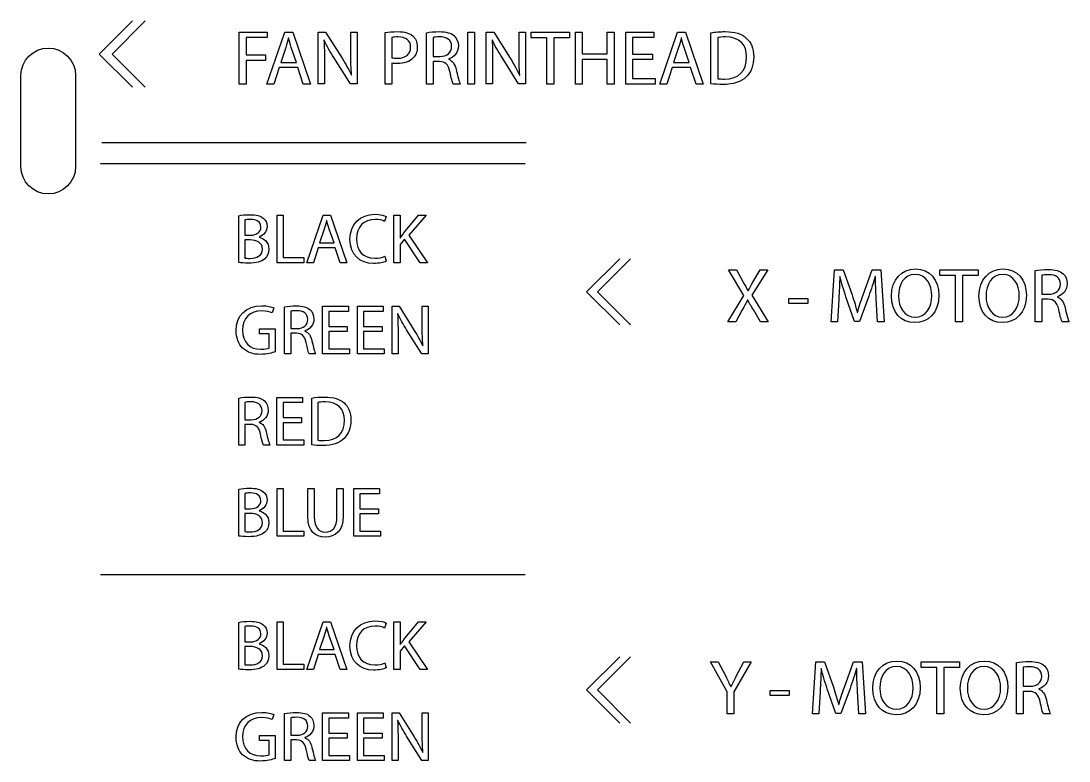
# Model space of a CAD drawing. Header units: millimetres. Extents: x -127 to 1881, y -61 to 1624.
# Drawn here: x 444.8 to 502.5, y 1005.6 to 1046.3 of the extents above; entities that cross this region are included whole.
import ezdxf

# ---------------------------------------------------------------- set-up
doc = ezdxf.new("R2010")
doc.units = ezdxf.units.MM
doc.layers.get('0').update_dxf_attribs({"linetype": 'CONTINUOUS', "true_color": 0xffffff})

msp = doc.modelspace()

# ---------------------------------------------------------------- linework, layer by layer
at = {"color": 7, "true_color": 0xffffff}
for points in [[(450.948, 1042.635), (449.126, 1044.458), (450.948, 1046.28)], [(451.652, 1042.635), (449.829, 1044.458), (451.652, 1046.28)], [(456.827, 1045.673), (458.368, 1045.673), (458.368, 1045.363), (457.2, 1045.363), (457.2, 1044.412), (458.278, 1044.412), (458.278, 1044.107), (457.2, 1044.107), (457.2, 1042.812), (456.827, 1042.812), (456.827, 1045.673), (456.827, 1045.673)], [(459.031, 1043.712), (458.734, 1042.812), (458.352, 1042.812), (459.328, 1045.673), (459.769, 1045.673), (460.746, 1042.812), (460.351, 1042.812), (460.045, 1043.712), (459.031, 1043.712), (459.031, 1043.712)], [(461.167, 1042.812), (461.167, 1045.673), (461.575, 1045.673), (462.487, 1044.226)], [(462.967, 1044.476), (462.967, 1045.673), (463.315, 1045.673), (463.315, 1042.813), (462.942, 1042.813), (462.033, 1044.264)], [(465.231, 1043.958), (465.231, 1042.812), (464.862, 1042.812), (464.862, 1045.639), (464.862, 1045.639)], [(467.839, 1044.051), (467.491, 1044.051), (467.491, 1042.812), (467.122, 1042.812), (467.122, 1045.635), (467.122, 1045.635)], [(469.402, 1045.673), (469.776, 1045.673), (469.776, 1042.812), (469.402, 1042.812), (469.402, 1045.673), (469.402, 1045.673)], [(470.421, 1042.812), (470.421, 1045.673), (470.828, 1045.673), (471.741, 1044.226)], [(472.221, 1044.476), (472.221, 1045.673), (472.569, 1045.673), (472.569, 1042.813), (472.195, 1042.813), (471.287, 1044.264)], [(473.759, 1045.359), (472.889, 1045.359), (472.889, 1045.673), (475.007, 1045.673), (475.007, 1045.359), (474.132, 1045.359), (474.132, 1042.812), (473.759, 1042.812), (473.759, 1045.359), (473.759, 1045.359)], [(475.696, 1045.673), (475.696, 1044.476), (477.079, 1044.476), (477.079, 1045.673), (477.453, 1045.673), (477.453, 1042.812), (477.079, 1042.812), (477.079, 1044.153), (475.696, 1044.153), (475.696, 1042.812), (475.322, 1042.812), (475.322, 1045.673), (475.696, 1045.673), (475.696, 1045.673)], [(479.572, 1044.153), (478.465, 1044.153), (478.465, 1043.122), (479.704, 1043.122), (479.704, 1042.812), (478.091, 1042.812), (478.091, 1045.673), (479.64, 1045.673), (479.64, 1045.363), (478.465, 1045.363), (478.465, 1044.459), (479.572, 1044.459), (479.572, 1044.153), (479.572, 1044.153)], [(480.647, 1043.712), (480.35, 1042.812), (479.968, 1042.812), (480.944, 1045.673), (481.386, 1045.673), (482.362, 1042.812), (481.967, 1042.812), (481.661, 1043.712), (480.647, 1043.712), (480.647, 1043.712)], [(482.783, 1042.821), (482.783, 1045.631), (482.783, 1045.631)], [(459.541, 1045.346), (459.532, 1045.346)], [(461.503, 1045.219), (461.49, 1045.215)], [(465.231, 1045.372), (465.231, 1044.26), (465.231, 1044.26)], [(467.491, 1045.376), (467.491, 1044.332), (467.491, 1044.332)], [(470.757, 1045.219), (470.744, 1045.215)], [(481.157, 1045.346), (481.148, 1045.346)], [(483.153, 1045.363), (483.153, 1043.101), (483.153, 1043.101)], [(459.388, 1044.829), (459.107, 1044.001), (459.973, 1044.001), (459.973, 1044.001)], [(459.973, 1044.001), (459.689, 1044.824)], [(481.004, 1044.829), (480.724, 1044.001), (481.589, 1044.001), (481.589, 1044.001)], [(481.589, 1044.001), (481.305, 1044.824)], [(461.515, 1044.035), (461.515, 1042.813), (461.167, 1042.813), (461.167, 1042.812)], [(467.491, 1044.332), (467.869, 1044.332)], [(468.348, 1044.187), (468.348, 1044.175)], [(470.769, 1044.035), (470.769, 1042.813), (470.421, 1042.813), (470.421, 1042.812)], [(444.817, 1038.266), (444.817, 1043.283)], [(447.826, 1043.283), (447.826, 1038.266), (447.826, 1038.266)], [(462.997, 1043.296), (463.009, 1043.3)], [(472.251, 1043.296), (472.263, 1043.3)], [(468.985, 1042.812), (468.603, 1042.812)], [(449.261, 1039.6), (472.618, 1039.6)], [(449.193, 1038.436), (472.551, 1038.436)], [(456.804, 1032.987), (456.804, 1035.564), (456.804, 1035.564)], [(457.143, 1035.339), (457.143, 1034.49), (457.143, 1034.49)], [(458.911, 1035.604), (459.253, 1035.604), (459.253, 1033.264), (460.375, 1033.264), (460.375, 1032.979), (458.911, 1032.979), (458.911, 1035.604), (458.911, 1035.604)], [(461.176, 1033.805), (460.904, 1032.979), (460.553, 1032.979), (461.449, 1035.604), (461.854, 1035.604), (462.749, 1032.979), (462.387, 1032.979), (462.107, 1033.805), (461.176, 1033.805), (461.176, 1033.805)], [(461.643, 1035.304), (461.636, 1035.304)], [(464.914, 1035.53), (464.828, 1035.253)], [(465.334, 1035.604), (465.673, 1035.604), (465.673, 1034.338), (465.684, 1034.338)], [(465.891, 1034.619), (466.693, 1035.604), (467.113, 1035.604), (466.164, 1034.49), (467.187, 1032.979), (466.786, 1032.979), (465.926, 1034.268), (465.673, 1033.98), (465.673, 1032.979), (465.334, 1032.979), (465.334, 1035.604), (465.334, 1035.604)], [(461.503, 1034.829), (461.246, 1034.069), (462.041, 1034.069), (462.041, 1034.069)], [(462.041, 1034.069), (461.78, 1034.825)], [(457.143, 1034.49), (457.451, 1034.49)], [(457.423, 1034.237), (457.143, 1034.237), (457.143, 1033.236), (457.143, 1033.236)], [(457.918, 1034.392), (457.918, 1034.381)], [(464.84, 1033.333), (464.906, 1033.061), (464.906, 1033.061)], [(477.761, 1029.554), (475.938, 1031.376), (477.761, 1033.198)], [(478.363, 1029.554), (476.541, 1031.376), (478.363, 1033.198)], [(484.488, 1030.357), (484.144, 1029.728), (483.719, 1029.728), (484.594, 1031.176), (483.753, 1032.589), (484.182, 1032.589), (484.56, 1031.918)], [(485.095, 1031.918), (485.481, 1032.589), (485.909, 1032.589), (485.039, 1031.197), (485.931, 1029.728), (485.502, 1029.728), (485.502, 1029.728)], [(489.818, 1030.955), (489.741, 1029.728), (489.389, 1029.728), (489.589, 1032.589), (490.06, 1032.589), (490.548, 1031.206)], [(491.15, 1031.206), (491.66, 1032.589), (492.131, 1032.589), (492.309, 1029.728), (491.944, 1029.728), (491.876, 1030.985), (491.876, 1030.985)], [(496.243, 1032.275), (495.373, 1032.275), (495.373, 1032.589), (497.491, 1032.589), (497.491, 1032.275), (496.616, 1032.275), (496.616, 1029.728), (496.243, 1029.728), (496.243, 1032.275), (496.243, 1032.275)], [(501.339, 1030.968), (500.991, 1030.968), (500.991, 1029.729), (500.622, 1029.729), (500.622, 1032.551), (500.622, 1032.551)], [(500.991, 1032.292), (500.991, 1031.248), (500.991, 1031.248)], [(489.881, 1032.22), (489.873, 1032.22)], [(491.83, 1032.22), (491.821, 1032.22)], [(484.823, 1031.435), (484.836, 1031.435)], [(491.46, 1031.133), (490.955, 1029.745), (490.675, 1029.745), (490.208, 1031.108)], [(493.1, 1031.146), (493.1, 1031.146)], [(495.324, 1031.189), (495.324, 1031.189)], [(497.916, 1031.146), (497.916, 1031.146)], [(500.14, 1031.189), (500.14, 1031.189)], [(500.991, 1031.248), (501.369, 1031.248)], [(459.978, 1029.1), (459.658, 1029.1), (459.658, 1027.963), (459.32, 1027.963), (459.32, 1030.553), (459.32, 1030.553)], [(462.769, 1029.194), (461.752, 1029.194), (461.752, 1028.247), (462.889, 1028.247), (462.889, 1027.963), (461.41, 1027.963), (461.41, 1030.587), (462.831, 1030.587), (462.831, 1030.304), (461.752, 1030.304), (461.752, 1029.474), (462.769, 1029.474), (462.769, 1029.194), (462.769, 1029.194)], [(464.684, 1029.194), (463.668, 1029.194), (463.668, 1028.247), (464.805, 1028.247), (464.805, 1027.963), (463.325, 1027.963), (463.325, 1030.587), (464.746, 1030.587), (464.746, 1030.304), (463.668, 1030.304), (463.668, 1029.474), (464.684, 1029.474), (464.684, 1029.194), (464.684, 1029.194)], [(465.244, 1027.963), (465.244, 1030.587), (465.618, 1030.587), (466.455, 1029.26)], [(466.895, 1029.49), (466.895, 1030.587), (467.215, 1030.587), (467.215, 1027.963), (466.872, 1027.963), (466.039, 1029.295)], [(484.806, 1030.925), (484.797, 1030.925)], [(487.066, 1031.01), (488.114, 1031.01), (488.114, 1030.739), (487.066, 1030.739), (487.066, 1031.01), (487.066, 1031.01)], [(501.848, 1031.104), (501.848, 1031.091)], [(458.728, 1030.494), (458.642, 1030.218)], [(459.658, 1030.315), (459.658, 1029.357), (459.658, 1029.357)], [(465.552, 1030.171), (465.54, 1030.167)], [(485.502, 1029.728), (485.133, 1030.361)], [(490.836, 1030.242), (490.845, 1030.242)], [(502.485, 1029.729), (502.103, 1029.729)], [(458.471, 1028.286), (458.471, 1029.068), (457.942, 1029.068), (457.942, 1029.341), (458.806, 1029.341), (458.806, 1028.08), (458.806, 1028.08)], [(459.658, 1029.357), (460.005, 1029.357)], [(460.445, 1029.225), (460.445, 1029.213)], [(465.564, 1029.085), (465.564, 1027.963), (465.244, 1027.963), (465.244, 1027.963)], [(466.923, 1028.407), (466.934, 1028.411)], [(461.029, 1027.963), (460.678, 1027.963)], [(457.462, 1024.084), (457.143, 1024.084), (457.143, 1022.947), (456.804, 1022.947), (456.804, 1025.536), (456.804, 1025.536)], [(460.254, 1024.177), (459.238, 1024.177), (459.238, 1023.231), (460.375, 1023.231), (460.375, 1022.947), (458.895, 1022.947), (458.895, 1025.571), (460.316, 1025.571), (460.316, 1025.287), (459.238, 1025.287), (459.238, 1024.458), (460.254, 1024.458), (460.254, 1024.177), (460.254, 1024.177)], [(460.814, 1022.955), (460.814, 1025.533), (460.814, 1025.533)], [(457.143, 1025.299), (457.143, 1024.341), (457.143, 1024.341)], [(461.153, 1025.287), (461.153, 1023.212), (461.153, 1023.212)], [(457.143, 1024.341), (457.49, 1024.341)], [(457.93, 1024.209), (457.93, 1024.197)], [(458.514, 1022.947), (458.163, 1022.947)], [(456.804, 1017.939), (456.804, 1020.516), (456.804, 1020.516)], [(457.143, 1020.291), (457.143, 1019.442), (457.143, 1019.442)], [(458.911, 1020.556), (459.253, 1020.556), (459.253, 1018.215), (460.375, 1018.215), (460.375, 1017.931), (458.911, 1017.931), (458.911, 1020.556), (458.911, 1020.556)], [(460.608, 1019.01), (460.608, 1020.556), (460.95, 1020.556), (460.95, 1020.556)], [(460.95, 1020.556), (460.95, 1018.998)], [(462.2, 1018.998), (462.2, 1020.556), (462.543, 1020.556), (462.543, 1019.021)], [(464.486, 1019.162), (463.469, 1019.162), (463.469, 1018.216), (464.606, 1018.216), (464.606, 1017.932), (463.127, 1017.932), (463.127, 1020.556), (464.548, 1020.556), (464.548, 1020.272), (463.469, 1020.272), (463.469, 1019.442), (464.486, 1019.442), (464.486, 1019.162), (464.486, 1019.162)], [(457.143, 1019.442), (457.451, 1019.442)], [(457.423, 1019.189), (457.143, 1019.189), (457.143, 1018.189), (457.143, 1018.189)], [(457.918, 1019.344), (457.918, 1019.333)], [(449.193, 1015.832), (472.551, 1015.832)], [(456.804, 1010.616), (456.804, 1013.193), (456.804, 1013.193)], [(457.143, 1012.968), (457.143, 1012.119), (457.143, 1012.119)], [(458.911, 1013.232), (459.253, 1013.232), (459.253, 1010.892), (460.375, 1010.892), (460.375, 1010.608), (458.911, 1010.608), (458.911, 1013.232), (458.911, 1013.232)], [(461.176, 1011.433), (460.904, 1010.608), (460.553, 1010.608), (461.449, 1013.232), (461.854, 1013.232), (462.749, 1010.608), (462.387, 1010.608), (462.107, 1011.433), (461.176, 1011.433), (461.176, 1011.433)], [(461.643, 1012.933), (461.636, 1012.933)], [(464.914, 1013.158), (464.828, 1012.882)], [(465.334, 1013.232), (465.673, 1013.232), (465.673, 1011.967), (465.684, 1011.967)], [(465.891, 1012.247), (466.693, 1013.232), (467.113, 1013.232), (466.164, 1012.119), (467.187, 1010.608), (466.786, 1010.608), (465.926, 1011.897), (465.673, 1011.609), (465.673, 1010.608), (465.334, 1010.608), (465.334, 1013.232), (465.334, 1013.232)], [(457.143, 1012.119), (457.451, 1012.119)], [(461.503, 1012.457), (461.246, 1011.698), (462.041, 1011.698), (462.041, 1011.698)], [(462.041, 1011.698), (461.78, 1012.454)], [(457.423, 1011.866), (457.143, 1011.866), (457.143, 1010.865), (457.143, 1010.865)], [(457.918, 1012.021), (457.918, 1012.01)], [(464.84, 1010.963), (464.906, 1010.69), (464.906, 1010.69)], [(477.761, 1007.655), (475.938, 1009.477), (477.761, 1011.299)], [(478.363, 1007.655), (476.541, 1009.477), (478.363, 1011.299)], [(483.672, 1008.156), (483.672, 1009.37), (482.764, 1011.017), (483.188, 1011.017), (483.592, 1010.227)], [(484.173, 1010.227), (484.585, 1011.017), (485.001, 1011.017), (484.046, 1009.375), (484.046, 1008.156), (483.672, 1008.156), (483.672, 1008.156)], [(488.79, 1009.382), (488.713, 1008.156), (488.361, 1008.156), (488.561, 1011.017), (489.032, 1011.017), (489.52, 1009.633)], [(490.123, 1009.633), (490.632, 1011.017), (491.103, 1011.017), (491.281, 1008.156), (490.916, 1008.156), (490.849, 1009.412), (490.849, 1009.412)], [(495.215, 1010.703), (494.345, 1010.703), (494.345, 1011.017), (496.463, 1011.017), (496.463, 1010.703), (495.588, 1010.703), (495.588, 1008.156), (495.215, 1008.156), (495.215, 1010.703), (495.215, 1010.703)], [(500.311, 1009.396), (499.963, 1009.396), (499.963, 1008.157), (499.594, 1008.157), (499.594, 1010.979), (499.594, 1010.979)], [(488.854, 1010.648), (488.845, 1010.648)], [(490.802, 1010.648), (490.793, 1010.648)], [(499.963, 1010.72), (499.963, 1009.676), (499.963, 1009.676)], [(483.876, 1009.638), (483.885, 1009.638)], [(486.038, 1009.438), (487.087, 1009.438), (487.087, 1009.166), (486.038, 1009.166), (486.038, 1009.438), (486.038, 1009.438)], [(490.433, 1009.561), (489.927, 1008.173), (489.647, 1008.173), (489.181, 1009.535)], [(492.072, 1009.574), (492.072, 1009.574)], [(494.297, 1009.616), (494.297, 1009.616)], [(496.889, 1009.574), (496.889, 1009.574)], [(499.113, 1009.616), (499.113, 1009.616)], [(499.963, 1009.676), (500.341, 1009.676)], [(500.821, 1009.531), (500.821, 1009.519)], [(489.808, 1008.67), (489.817, 1008.67)], [(458.728, 1008.123), (458.642, 1007.846)], [(459.978, 1006.729), (459.658, 1006.729), (459.658, 1005.592), (459.32, 1005.592), (459.32, 1008.182), (459.32, 1008.182)], [(462.769, 1006.823), (461.752, 1006.823), (461.752, 1005.876), (462.889, 1005.876), (462.889, 1005.592), (461.41, 1005.592), (461.41, 1008.217), (462.831, 1008.217), (462.831, 1007.932), (461.752, 1007.932), (461.752, 1007.103), (462.769, 1007.103), (462.769, 1006.823), (462.769, 1006.823)], [(464.684, 1006.823), (463.668, 1006.823), (463.668, 1005.876), (464.805, 1005.876), (464.805, 1005.592), (463.325, 1005.592), (463.325, 1008.217), (464.746, 1008.217), (464.746, 1007.932), (463.668, 1007.932), (463.668, 1007.103), (464.684, 1007.103), (464.684, 1006.823), (464.684, 1006.823)], [(465.244, 1005.592), (465.244, 1008.217), (465.618, 1008.217), (466.455, 1006.889)], [(466.895, 1007.118), (466.895, 1008.217), (467.215, 1008.217), (467.215, 1005.592), (466.872, 1005.592), (466.039, 1006.924)], [(501.457, 1008.156), (501.075, 1008.156)], [(459.658, 1007.944), (459.658, 1006.986), (459.658, 1006.986)], [(465.552, 1007.8), (465.54, 1007.796)], [(458.471, 1005.915), (458.471, 1006.698), (457.942, 1006.698), (457.942, 1006.97), (458.806, 1006.97), (458.806, 1005.709), (458.806, 1005.709)], [(459.658, 1006.986), (460.005, 1006.986)], [(460.445, 1006.854), (460.445, 1006.842)], [(465.564, 1006.714), (465.564, 1005.592), (465.244, 1005.592), (465.244, 1005.592)], [(466.923, 1006.036), (466.934, 1006.04)], [(461.029, 1005.592), (460.678, 1005.592)]]:
    msp.add_lwpolyline(points, dxfattribs=at)
for points in [[(464.862, 1045.639), (465.04, 1045.669), (465.274, 1045.694), (465.571, 1045.694)], [(465.571, 1045.694), (465.936, 1045.694), (466.203, 1045.609), (466.373, 1045.456)], [(467.122, 1045.635), (467.308, 1045.669), (467.58, 1045.694), (467.83, 1045.694)], [(467.83, 1045.694), (468.225, 1045.694), (468.484, 1045.618), (468.658, 1045.461)], [(482.783, 1045.631), (483.008, 1045.669), (483.276, 1045.695), (483.569, 1045.695)], [(483.569, 1045.695), (484.1, 1045.695), (484.477, 1045.568), (484.727, 1045.338)], [(459.532, 1045.346), (459.489, 1045.181), (459.447, 1045.002), (459.388, 1044.829)], [(459.689, 1044.824), (459.625, 1045.011), (459.583, 1045.181), (459.541, 1045.346)], [(461.49, 1045.215), (461.511, 1044.854), (461.515, 1044.51), (461.515, 1044.035)], [(462.033, 1044.264), (461.834, 1044.582), (461.643, 1044.909), (461.503, 1045.219)], [(465.579, 1045.402), (465.418, 1045.402), (465.295, 1045.389), (465.231, 1045.372)], [(466.254, 1044.837), (466.254, 1045.219), (465.983, 1045.402), (465.579, 1045.402)], [(466.373, 1045.456), (466.526, 1045.321), (466.623, 1045.112), (466.623, 1044.858)], [(467.856, 1045.406), (467.678, 1045.406), (467.554, 1045.393), (467.491, 1045.376)], [(468.514, 1044.875), (468.514, 1045.244), (468.246, 1045.406), (467.856, 1045.406)], [(468.658, 1045.461), (468.798, 1045.333), (468.883, 1045.138), (468.883, 1044.913)], [(470.744, 1045.215), (470.765, 1044.854), (470.769, 1044.51), (470.769, 1044.035)], [(471.287, 1044.264), (471.087, 1044.582), (470.897, 1044.909), (470.757, 1045.219)], [(481.148, 1045.346), (481.105, 1045.181), (481.063, 1045.002), (481.004, 1044.829)], [(481.305, 1044.824), (481.241, 1045.011), (481.199, 1045.181), (481.157, 1045.346)], [(483.586, 1045.402), (483.395, 1045.402), (483.25, 1045.384), (483.153, 1045.363)], [(484.744, 1044.298), (484.749, 1044.973), (484.367, 1045.402), (483.586, 1045.402)], [(484.727, 1045.338), (484.986, 1045.105), (485.135, 1044.773), (485.135, 1044.311)], [(444.817, 1043.283), (444.817, 1044.113), (445.49, 1044.788), (446.321, 1044.788)], [(446.321, 1044.788), (447.152, 1044.788), (447.826, 1044.113), (447.826, 1043.283)], [(463.009, 1043.3), (462.976, 1043.683), (462.967, 1044.031), (462.967, 1044.476)], [(465.537, 1044.23), (465.983, 1044.23), (466.254, 1044.451), (466.254, 1044.837)], [(466.623, 1044.858), (466.623, 1044.599), (466.547, 1044.395), (466.402, 1044.247)], [(467.869, 1044.332), (468.263, 1044.332), (468.514, 1044.548), (468.514, 1044.875)], [(468.883, 1044.913), (468.883, 1044.539), (468.645, 1044.289), (468.348, 1044.187)], [(472.263, 1043.3), (472.229, 1043.683), (472.221, 1044.031), (472.221, 1044.476)], [(462.487, 1044.226), (462.696, 1043.89), (462.865, 1043.589), (462.997, 1043.296)], [(465.231, 1044.26), (465.312, 1044.238), (465.414, 1044.23), (465.537, 1044.23)], [(465.528, 1043.932), (465.418, 1043.932), (465.316, 1043.937), (465.231, 1043.958)], [(466.402, 1044.247), (466.203, 1044.039), (465.889, 1043.932), (465.528, 1043.932)], [(468.416, 1043.495), (468.331, 1043.89), (468.174, 1044.039), (467.839, 1044.051)], [(468.348, 1044.175), (468.565, 1044.098), (468.696, 1043.895), (468.764, 1043.597)], [(471.741, 1044.226), (471.949, 1043.89), (472.119, 1043.589), (472.251, 1043.296)], [(483.527, 1043.084), (484.32, 1043.084), (484.744, 1043.525), (484.744, 1044.298)], [(485.135, 1044.311), (485.135, 1043.844), (484.986, 1043.462), (484.723, 1043.199)], [(468.603, 1042.812), (468.556, 1042.897), (468.492, 1043.139), (468.416, 1043.495)], [(468.764, 1043.597), (468.857, 1043.198), (468.925, 1042.922), (468.985, 1042.812)], [(483.454, 1042.787), (483.187, 1042.787), (482.971, 1042.8), (482.783, 1042.821)], [(483.153, 1043.101), (483.246, 1043.088), (483.382, 1043.084), (483.527, 1043.084)], [(484.723, 1043.199), (484.452, 1042.931), (484.01, 1042.787), (483.454, 1042.787)], [(446.321, 1036.761), (445.49, 1036.761), (444.817, 1037.435), (444.817, 1038.266)], [(447.826, 1038.266), (447.826, 1037.435), (447.152, 1036.761), (446.321, 1036.761)], [(456.804, 1035.564), (456.952, 1035.6), (457.19, 1035.623), (457.423, 1035.623)], [(457.443, 1035.362), (457.287, 1035.362), (457.198, 1035.35), (457.143, 1035.339)], [(457.423, 1035.623), (457.762, 1035.623), (457.98, 1035.564), (458.14, 1035.432)], [(458.016, 1034.934), (458.016, 1035.237), (457.786, 1035.362), (457.443, 1035.362)], [(458.14, 1035.432), (458.276, 1035.331), (458.362, 1035.175), (458.362, 1034.969)], [(461.636, 1035.304), (461.597, 1035.152), (461.558, 1034.989), (461.503, 1034.829)], [(461.78, 1034.825), (461.721, 1034.996), (461.682, 1035.152), (461.643, 1035.304)], [(462.92, 1034.268), (462.92, 1035.093), (463.477, 1035.646), (464.291, 1035.646)], [(464.303, 1035.362), (463.687, 1035.362), (463.278, 1034.969), (463.278, 1034.28)], [(464.291, 1035.646), (464.614, 1035.646), (464.824, 1035.576), (464.914, 1035.53)], [(464.828, 1035.253), (464.704, 1035.315), (464.521, 1035.362), (464.303, 1035.362)], [(457.451, 1034.49), (457.805, 1034.49), (458.016, 1034.681), (458.016, 1034.934)], [(458.362, 1034.969), (458.362, 1034.711), (458.191, 1034.49), (457.918, 1034.392)], [(465.684, 1034.338), (465.754, 1034.44), (465.824, 1034.533), (465.891, 1034.619)], [(458.101, 1033.73), (458.101, 1034.085), (457.794, 1034.237), (457.423, 1034.237)], [(457.918, 1034.381), (458.167, 1034.323), (458.459, 1034.116), (458.459, 1033.727)], [(464.213, 1032.936), (463.473, 1032.936), (462.92, 1033.403), (462.92, 1034.268)], [(463.278, 1034.28), (463.278, 1033.633), (463.648, 1033.225), (464.283, 1033.225)], [(457.428, 1033.22), (457.778, 1033.22), (458.101, 1033.349), (458.101, 1033.73)], [(458.459, 1033.727), (458.459, 1033.501), (458.37, 1033.326), (458.234, 1033.201)], [(457.33, 1032.956), (457.096, 1032.956), (456.917, 1032.971), (456.804, 1032.987)], [(457.143, 1033.236), (457.213, 1033.225), (457.307, 1033.22), (457.428, 1033.22)], [(458.234, 1033.201), (458.054, 1033.034), (457.758, 1032.956), (457.33, 1032.956)], [(464.906, 1033.061), (464.785, 1032.999), (464.532, 1032.936), (464.213, 1032.936)], [(464.283, 1033.225), (464.493, 1033.225), (464.704, 1033.268), (464.84, 1033.333)], [(492.71, 1031.137), (492.71, 1032.046), (493.27, 1032.64), (494.034, 1032.64)], [(494.021, 1032.339), (493.406, 1032.339), (493.1, 1031.77), (493.1, 1031.146)], [(494.934, 1031.172), (494.934, 1031.745), (494.637, 1032.339), (494.021, 1032.339)], [(494.034, 1032.64), (494.819, 1032.64), (495.324, 1032.042), (495.324, 1031.189)], [(497.526, 1031.137), (497.526, 1032.046), (498.086, 1032.64), (498.85, 1032.64)], [(498.838, 1032.339), (498.222, 1032.339), (497.916, 1031.77), (497.916, 1031.146)], [(499.75, 1031.172), (499.75, 1031.745), (499.453, 1032.339), (498.838, 1032.339)], [(498.85, 1032.64), (499.636, 1032.64), (500.14, 1032.042), (500.14, 1031.189)], [(500.622, 1032.551), (500.809, 1032.585), (501.08, 1032.611), (501.331, 1032.611)], [(501.356, 1032.322), (501.178, 1032.322), (501.054, 1032.309), (500.991, 1032.292)], [(501.331, 1032.611), (501.725, 1032.611), (501.984, 1032.534), (502.158, 1032.377)], [(502.014, 1031.791), (502.014, 1032.16), (501.746, 1032.322), (501.356, 1032.322)], [(502.158, 1032.377), (502.298, 1032.25), (502.383, 1032.055), (502.383, 1031.83)], [(484.56, 1031.918), (484.666, 1031.732), (484.746, 1031.587), (484.823, 1031.435)], [(484.836, 1031.435), (484.916, 1031.605), (484.989, 1031.736), (485.095, 1031.918)], [(489.873, 1032.22), (489.864, 1031.863), (489.843, 1031.388), (489.818, 1030.955)], [(490.208, 1031.108), (490.072, 1031.515), (489.962, 1031.881), (489.881, 1032.22)], [(491.821, 1032.22), (491.719, 1031.889), (491.604, 1031.528), (491.46, 1031.133)], [(491.876, 1030.985), (491.855, 1031.384), (491.83, 1031.868), (491.83, 1032.22)], [(501.369, 1031.248), (501.763, 1031.248), (502.014, 1031.464), (502.014, 1031.791)], [(502.383, 1031.83), (502.383, 1031.456), (502.145, 1031.206), (501.848, 1031.104)], [(490.548, 1031.206), (490.667, 1030.853), (490.76, 1030.539), (490.836, 1030.242)], [(490.845, 1030.242), (490.921, 1030.53), (491.023, 1030.845), (491.15, 1031.206)], [(493.996, 1029.682), (493.236, 1029.682), (492.71, 1030.272), (492.71, 1031.137)], [(493.1, 1031.146), (493.1, 1030.53), (493.431, 1029.983), (494.017, 1029.983)], [(495.324, 1031.189), (495.324, 1030.208), (494.726, 1029.682), (493.996, 1029.682)], [(494.017, 1029.983), (494.603, 1029.983), (494.934, 1030.522), (494.934, 1031.172)], [(498.812, 1029.682), (498.052, 1029.682), (497.526, 1030.272), (497.526, 1031.137)], [(497.916, 1031.146), (497.916, 1030.53), (498.248, 1029.983), (498.833, 1029.983)], [(500.14, 1031.189), (500.14, 1030.208), (499.542, 1029.682), (498.812, 1029.682)], [(498.833, 1029.983), (499.419, 1029.983), (499.75, 1030.522), (499.75, 1031.172)], [(456.649, 1029.26), (456.649, 1030.042), (457.19, 1030.615), (458.07, 1030.615)], [(458.07, 1030.615), (458.374, 1030.615), (458.615, 1030.548), (458.728, 1030.494)], [(459.32, 1030.553), (459.491, 1030.584), (459.74, 1030.607), (459.97, 1030.607)], [(459.97, 1030.607), (460.332, 1030.607), (460.569, 1030.537), (460.729, 1030.393)], [(484.797, 1030.925), (484.717, 1030.76), (484.632, 1030.607), (484.488, 1030.357)], [(485.133, 1030.361), (484.984, 1030.603), (484.895, 1030.76), (484.806, 1030.925)], [(501.916, 1030.412), (501.832, 1030.807), (501.674, 1030.955), (501.339, 1030.968)], [(501.848, 1031.091), (502.065, 1031.015), (502.197, 1030.811), (502.264, 1030.514)], [(458.062, 1030.33), (457.423, 1030.33), (457.007, 1029.933), (457.007, 1029.275)], [(458.642, 1030.218), (458.502, 1030.283), (458.327, 1030.33), (458.062, 1030.33)], [(459.993, 1030.342), (459.83, 1030.342), (459.717, 1030.33), (459.658, 1030.315)], [(460.597, 1029.856), (460.597, 1030.194), (460.352, 1030.342), (459.993, 1030.342)], [(460.729, 1030.393), (460.857, 1030.276), (460.935, 1030.097), (460.935, 1029.891)], [(465.54, 1030.167), (465.56, 1029.836), (465.564, 1029.521), (465.564, 1029.085)], [(466.039, 1029.295), (465.856, 1029.587), (465.68, 1029.887), (465.552, 1030.171)], [(502.103, 1029.729), (502.056, 1029.814), (501.993, 1030.056), (501.916, 1030.412)], [(502.264, 1030.514), (502.358, 1030.115), (502.426, 1029.839), (502.485, 1029.729)], [(460.005, 1029.357), (460.367, 1029.357), (460.597, 1029.556), (460.597, 1029.856)], [(460.935, 1029.891), (460.935, 1029.548), (460.718, 1029.318), (460.445, 1029.225)], [(466.934, 1028.411), (466.903, 1028.761), (466.895, 1029.081), (466.895, 1029.49)], [(457.015, 1028.282), (456.789, 1028.5), (456.649, 1028.851), (456.649, 1029.26)], [(457.007, 1029.275), (457.007, 1028.609), (457.404, 1028.216), (458.019, 1028.216)], [(460.507, 1028.59), (460.429, 1028.952), (460.285, 1029.089), (459.978, 1029.1)], [(460.445, 1029.213), (460.643, 1029.143), (460.764, 1028.956), (460.826, 1028.684)], [(466.455, 1029.26), (466.646, 1028.952), (466.802, 1028.676), (466.923, 1028.407)], [(457.996, 1027.936), (457.599, 1027.936), (457.272, 1028.037), (457.015, 1028.282)], [(458.019, 1028.216), (458.241, 1028.216), (458.393, 1028.247), (458.471, 1028.286)], [(460.678, 1027.963), (460.635, 1028.041), (460.577, 1028.263), (460.507, 1028.59)], [(460.826, 1028.684), (460.912, 1028.317), (460.974, 1028.065), (461.029, 1027.963)], [(458.806, 1028.08), (458.654, 1028.022), (458.35, 1027.936), (457.996, 1027.936)], [(456.804, 1025.536), (456.976, 1025.568), (457.225, 1025.591), (457.455, 1025.591)], [(457.455, 1025.591), (457.817, 1025.591), (458.054, 1025.521), (458.214, 1025.377)], [(458.214, 1025.377), (458.343, 1025.26), (458.42, 1025.081), (458.42, 1024.874)], [(460.814, 1025.533), (461.021, 1025.568), (461.266, 1025.591), (461.534, 1025.591)], [(461.534, 1025.591), (462.021, 1025.591), (462.368, 1025.474), (462.598, 1025.264)], [(457.478, 1025.326), (457.314, 1025.326), (457.202, 1025.314), (457.143, 1025.299)], [(458.081, 1024.839), (458.081, 1025.178), (457.836, 1025.326), (457.478, 1025.326)], [(457.49, 1024.341), (457.852, 1024.341), (458.081, 1024.54), (458.081, 1024.839)], [(458.42, 1024.874), (458.42, 1024.532), (458.202, 1024.302), (457.93, 1024.209)], [(461.55, 1025.322), (461.375, 1025.322), (461.242, 1025.307), (461.153, 1025.287)], [(462.613, 1024.31), (462.617, 1024.929), (462.267, 1025.322), (461.55, 1025.322)], [(462.598, 1025.264), (462.835, 1025.05), (462.971, 1024.747), (462.971, 1024.322)], [(457.93, 1024.197), (458.129, 1024.127), (458.249, 1023.94), (458.311, 1023.667)], [(461.496, 1023.196), (462.224, 1023.196), (462.613, 1023.602), (462.613, 1024.31)], [(462.971, 1024.322), (462.971, 1023.894), (462.835, 1023.543), (462.594, 1023.302)], [(457.992, 1023.574), (457.914, 1023.936), (457.77, 1024.072), (457.462, 1024.084)], [(458.311, 1023.667), (458.397, 1023.302), (458.459, 1023.048), (458.514, 1022.947)], [(458.163, 1022.947), (458.121, 1023.025), (458.062, 1023.247), (457.992, 1023.574)], [(461.153, 1023.212), (461.239, 1023.2), (461.363, 1023.196), (461.496, 1023.196)], [(462.594, 1023.302), (462.345, 1023.056), (461.94, 1022.924), (461.429, 1022.924)], [(461.429, 1022.924), (461.184, 1022.924), (460.986, 1022.936), (460.814, 1022.955)], [(456.804, 1020.516), (456.952, 1020.552), (457.19, 1020.575), (457.423, 1020.575)], [(457.443, 1020.315), (457.287, 1020.315), (457.198, 1020.303), (457.143, 1020.291)], [(457.423, 1020.575), (457.762, 1020.575), (457.98, 1020.516), (458.14, 1020.384)], [(458.016, 1019.886), (458.016, 1020.19), (457.786, 1020.315), (457.443, 1020.315)], [(458.14, 1020.384), (458.276, 1020.283), (458.362, 1020.127), (458.362, 1019.921)], [(457.451, 1019.442), (457.805, 1019.442), (458.016, 1019.633), (458.016, 1019.886)], [(458.362, 1019.921), (458.362, 1019.664), (458.191, 1019.442), (457.918, 1019.344)], [(458.101, 1018.683), (458.101, 1019.037), (457.794, 1019.189), (457.423, 1019.189)], [(457.918, 1019.333), (458.167, 1019.275), (458.459, 1019.068), (458.459, 1018.679)], [(461.55, 1017.889), (461.013, 1017.889), (460.608, 1018.192), (460.608, 1019.01)], [(462.543, 1019.021), (462.543, 1018.215), (462.119, 1017.889), (461.55, 1017.889)], [(457.428, 1018.173), (457.778, 1018.173), (458.101, 1018.302), (458.101, 1018.683)], [(458.459, 1018.679), (458.459, 1018.453), (458.37, 1018.278), (458.234, 1018.153)], [(460.95, 1018.998), (460.95, 1018.414), (461.211, 1018.165), (461.562, 1018.165)], [(461.562, 1018.165), (461.947, 1018.165), (462.2, 1018.421), (462.2, 1018.998)], [(457.33, 1017.908), (457.096, 1017.908), (456.917, 1017.924), (456.804, 1017.939)], [(457.143, 1018.189), (457.213, 1018.177), (457.307, 1018.173), (457.428, 1018.173)], [(458.234, 1018.153), (458.054, 1017.986), (457.758, 1017.908), (457.33, 1017.908)], [(456.804, 1013.193), (456.952, 1013.229), (457.19, 1013.252), (457.423, 1013.252)], [(457.423, 1013.252), (457.762, 1013.252), (457.98, 1013.193), (458.14, 1013.061)], [(462.92, 1011.897), (462.92, 1012.722), (463.477, 1013.275), (464.291, 1013.275)], [(464.291, 1013.275), (464.614, 1013.275), (464.824, 1013.205), (464.914, 1013.158)], [(457.443, 1012.991), (457.287, 1012.991), (457.198, 1012.979), (457.143, 1012.968)], [(458.016, 1012.563), (458.016, 1012.866), (457.786, 1012.991), (457.443, 1012.991)], [(458.14, 1013.061), (458.276, 1012.96), (458.362, 1012.804), (458.362, 1012.598)], [(461.636, 1012.933), (461.597, 1012.781), (461.558, 1012.617), (461.503, 1012.457)], [(461.78, 1012.454), (461.721, 1012.625), (461.682, 1012.781), (461.643, 1012.933)], [(464.303, 1012.991), (463.687, 1012.991), (463.278, 1012.598), (463.278, 1011.909)], [(464.828, 1012.882), (464.704, 1012.944), (464.521, 1012.991), (464.303, 1012.991)], [(457.451, 1012.119), (457.805, 1012.119), (458.016, 1012.31), (458.016, 1012.563)], [(458.362, 1012.598), (458.362, 1012.341), (458.191, 1012.119), (457.918, 1012.021)], [(465.684, 1011.967), (465.754, 1012.068), (465.824, 1012.162), (465.891, 1012.247)], [(458.101, 1011.359), (458.101, 1011.714), (457.794, 1011.866), (457.423, 1011.866)], [(457.918, 1012.01), (458.167, 1011.951), (458.459, 1011.745), (458.459, 1011.355)], [(464.213, 1010.565), (463.473, 1010.565), (462.92, 1011.033), (462.92, 1011.897)], [(463.278, 1011.909), (463.278, 1011.262), (463.648, 1010.854), (464.283, 1010.854)], [(457.428, 1010.849), (457.778, 1010.849), (458.101, 1010.978), (458.101, 1011.359)], [(458.459, 1011.355), (458.459, 1011.13), (458.37, 1010.954), (458.234, 1010.83)], [(464.283, 1010.854), (464.493, 1010.854), (464.704, 1010.896), (464.84, 1010.963)], [(491.682, 1009.565), (491.682, 1010.473), (492.242, 1011.068), (493.006, 1011.068)], [(493.006, 1011.068), (493.792, 1011.068), (494.297, 1010.469), (494.297, 1009.616)], [(496.498, 1009.565), (496.498, 1010.473), (497.058, 1011.068), (497.822, 1011.068)], [(497.822, 1011.068), (498.608, 1011.068), (499.113, 1010.469), (499.113, 1009.616)], [(499.594, 1010.979), (499.781, 1011.013), (500.052, 1011.038), (500.302, 1011.038)], [(500.302, 1011.038), (500.697, 1011.038), (500.956, 1010.962), (501.13, 1010.805)], [(457.33, 1010.585), (457.096, 1010.585), (456.917, 1010.6), (456.804, 1010.616)], [(457.143, 1010.865), (457.213, 1010.854), (457.307, 1010.849), (457.428, 1010.849)], [(458.234, 1010.83), (458.054, 1010.662), (457.758, 1010.585), (457.33, 1010.585)], [(464.906, 1010.69), (464.785, 1010.627), (464.532, 1010.565), (464.213, 1010.565)], [(488.845, 1010.648), (488.837, 1010.291), (488.815, 1009.816), (488.79, 1009.382)], [(489.181, 1009.535), (489.045, 1009.943), (488.934, 1010.308), (488.854, 1010.648)], [(490.793, 1010.648), (490.691, 1010.316), (490.577, 1009.956), (490.433, 1009.561)], [(490.849, 1009.412), (490.827, 1009.811), (490.802, 1010.295), (490.802, 1010.648)], [(492.994, 1010.766), (492.378, 1010.766), (492.072, 1010.198), (492.072, 1009.574)], [(493.906, 1009.599), (493.906, 1010.172), (493.609, 1010.766), (492.994, 1010.766)], [(497.809, 1010.766), (497.194, 1010.766), (496.889, 1010.198), (496.889, 1009.574)], [(498.722, 1009.599), (498.722, 1010.172), (498.425, 1010.766), (497.809, 1010.766)], [(500.328, 1010.749), (500.15, 1010.749), (500.027, 1010.737), (499.963, 1010.72)], [(500.986, 1010.219), (500.986, 1010.588), (500.719, 1010.749), (500.328, 1010.749)], [(501.13, 1010.805), (501.27, 1010.678), (501.355, 1010.482), (501.355, 1010.257)], [(483.592, 1010.227), (483.697, 1010.011), (483.787, 1009.837), (483.876, 1009.638)], [(483.885, 1009.638), (483.961, 1009.825), (484.063, 1010.011), (484.173, 1010.227)], [(500.341, 1009.676), (500.736, 1009.676), (500.986, 1009.892), (500.986, 1010.219)], [(501.355, 1010.257), (501.355, 1009.884), (501.117, 1009.633), (500.821, 1009.531)], [(489.52, 1009.633), (489.638, 1009.281), (489.732, 1008.967), (489.808, 1008.67)], [(489.817, 1008.67), (489.893, 1008.958), (489.995, 1009.272), (490.123, 1009.633)], [(492.968, 1008.109), (492.208, 1008.109), (491.682, 1008.699), (491.682, 1009.565)], [(492.072, 1009.574), (492.072, 1008.958), (492.404, 1008.411), (492.989, 1008.411)], [(494.297, 1009.616), (494.297, 1008.636), (493.698, 1008.109), (492.968, 1008.109)], [(492.989, 1008.411), (493.575, 1008.411), (493.906, 1008.95), (493.906, 1009.599)], [(497.784, 1008.109), (497.025, 1008.109), (496.498, 1008.699), (496.498, 1009.565)], [(496.889, 1009.574), (496.889, 1008.958), (497.22, 1008.411), (497.806, 1008.411)], [(499.113, 1009.616), (499.113, 1008.636), (498.514, 1008.109), (497.784, 1008.109)], [(497.806, 1008.411), (498.391, 1008.411), (498.722, 1008.95), (498.722, 1009.599)], [(500.888, 1008.84), (500.804, 1009.235), (500.646, 1009.383), (500.311, 1009.396)], [(500.821, 1009.519), (501.037, 1009.442), (501.169, 1009.239), (501.236, 1008.941)], [(501.075, 1008.156), (501.028, 1008.241), (500.965, 1008.483), (500.888, 1008.84)], [(501.236, 1008.941), (501.33, 1008.543), (501.398, 1008.266), (501.457, 1008.156)], [(456.649, 1006.888), (456.649, 1007.671), (457.19, 1008.243), (458.07, 1008.243)], [(458.07, 1008.243), (458.374, 1008.243), (458.615, 1008.177), (458.728, 1008.123)], [(459.32, 1008.182), (459.491, 1008.213), (459.74, 1008.236), (459.97, 1008.236)], [(459.97, 1008.236), (460.332, 1008.236), (460.569, 1008.166), (460.729, 1008.022)], [(458.062, 1007.959), (457.423, 1007.959), (457.007, 1007.562), (457.007, 1006.904)], [(458.642, 1007.846), (458.502, 1007.912), (458.327, 1007.959), (458.062, 1007.959)], [(459.993, 1007.971), (459.83, 1007.971), (459.717, 1007.959), (459.658, 1007.944)], [(460.597, 1007.484), (460.597, 1007.823), (460.352, 1007.971), (459.993, 1007.971)], [(460.005, 1006.986), (460.367, 1006.986), (460.597, 1007.185), (460.597, 1007.484)], [(460.935, 1007.519), (460.935, 1007.177), (460.718, 1006.947), (460.445, 1006.854)], [(460.729, 1008.022), (460.857, 1007.905), (460.935, 1007.726), (460.935, 1007.519)], [(465.54, 1007.796), (465.56, 1007.465), (465.564, 1007.15), (465.564, 1006.714)], [(466.039, 1006.924), (465.856, 1007.216), (465.68, 1007.516), (465.552, 1007.8)], [(457.007, 1006.904), (457.007, 1006.238), (457.404, 1005.845), (458.019, 1005.845)], [(466.934, 1006.04), (466.903, 1006.39), (466.895, 1006.71), (466.895, 1007.118)], [(457.015, 1005.911), (456.789, 1006.129), (456.649, 1006.48), (456.649, 1006.888)], [(460.507, 1006.219), (460.429, 1006.581), (460.285, 1006.717), (459.978, 1006.729)], [(460.445, 1006.842), (460.643, 1006.772), (460.764, 1006.585), (460.826, 1006.313)], [(466.455, 1006.889), (466.646, 1006.581), (466.802, 1006.305), (466.923, 1006.036)], [(457.996, 1005.565), (457.599, 1005.565), (457.272, 1005.666), (457.015, 1005.911)], [(458.019, 1005.845), (458.241, 1005.845), (458.393, 1005.876), (458.471, 1005.915)], [(460.678, 1005.592), (460.635, 1005.67), (460.577, 1005.892), (460.507, 1006.219)], [(460.826, 1006.313), (460.912, 1005.946), (460.974, 1005.694), (461.029, 1005.592)], [(458.806, 1005.709), (458.654, 1005.651), (458.35, 1005.565), (457.996, 1005.565)]]:
    msp.add_open_spline(points, degree=3, dxfattribs=at)

doc.saveas('drawing.dxf')
